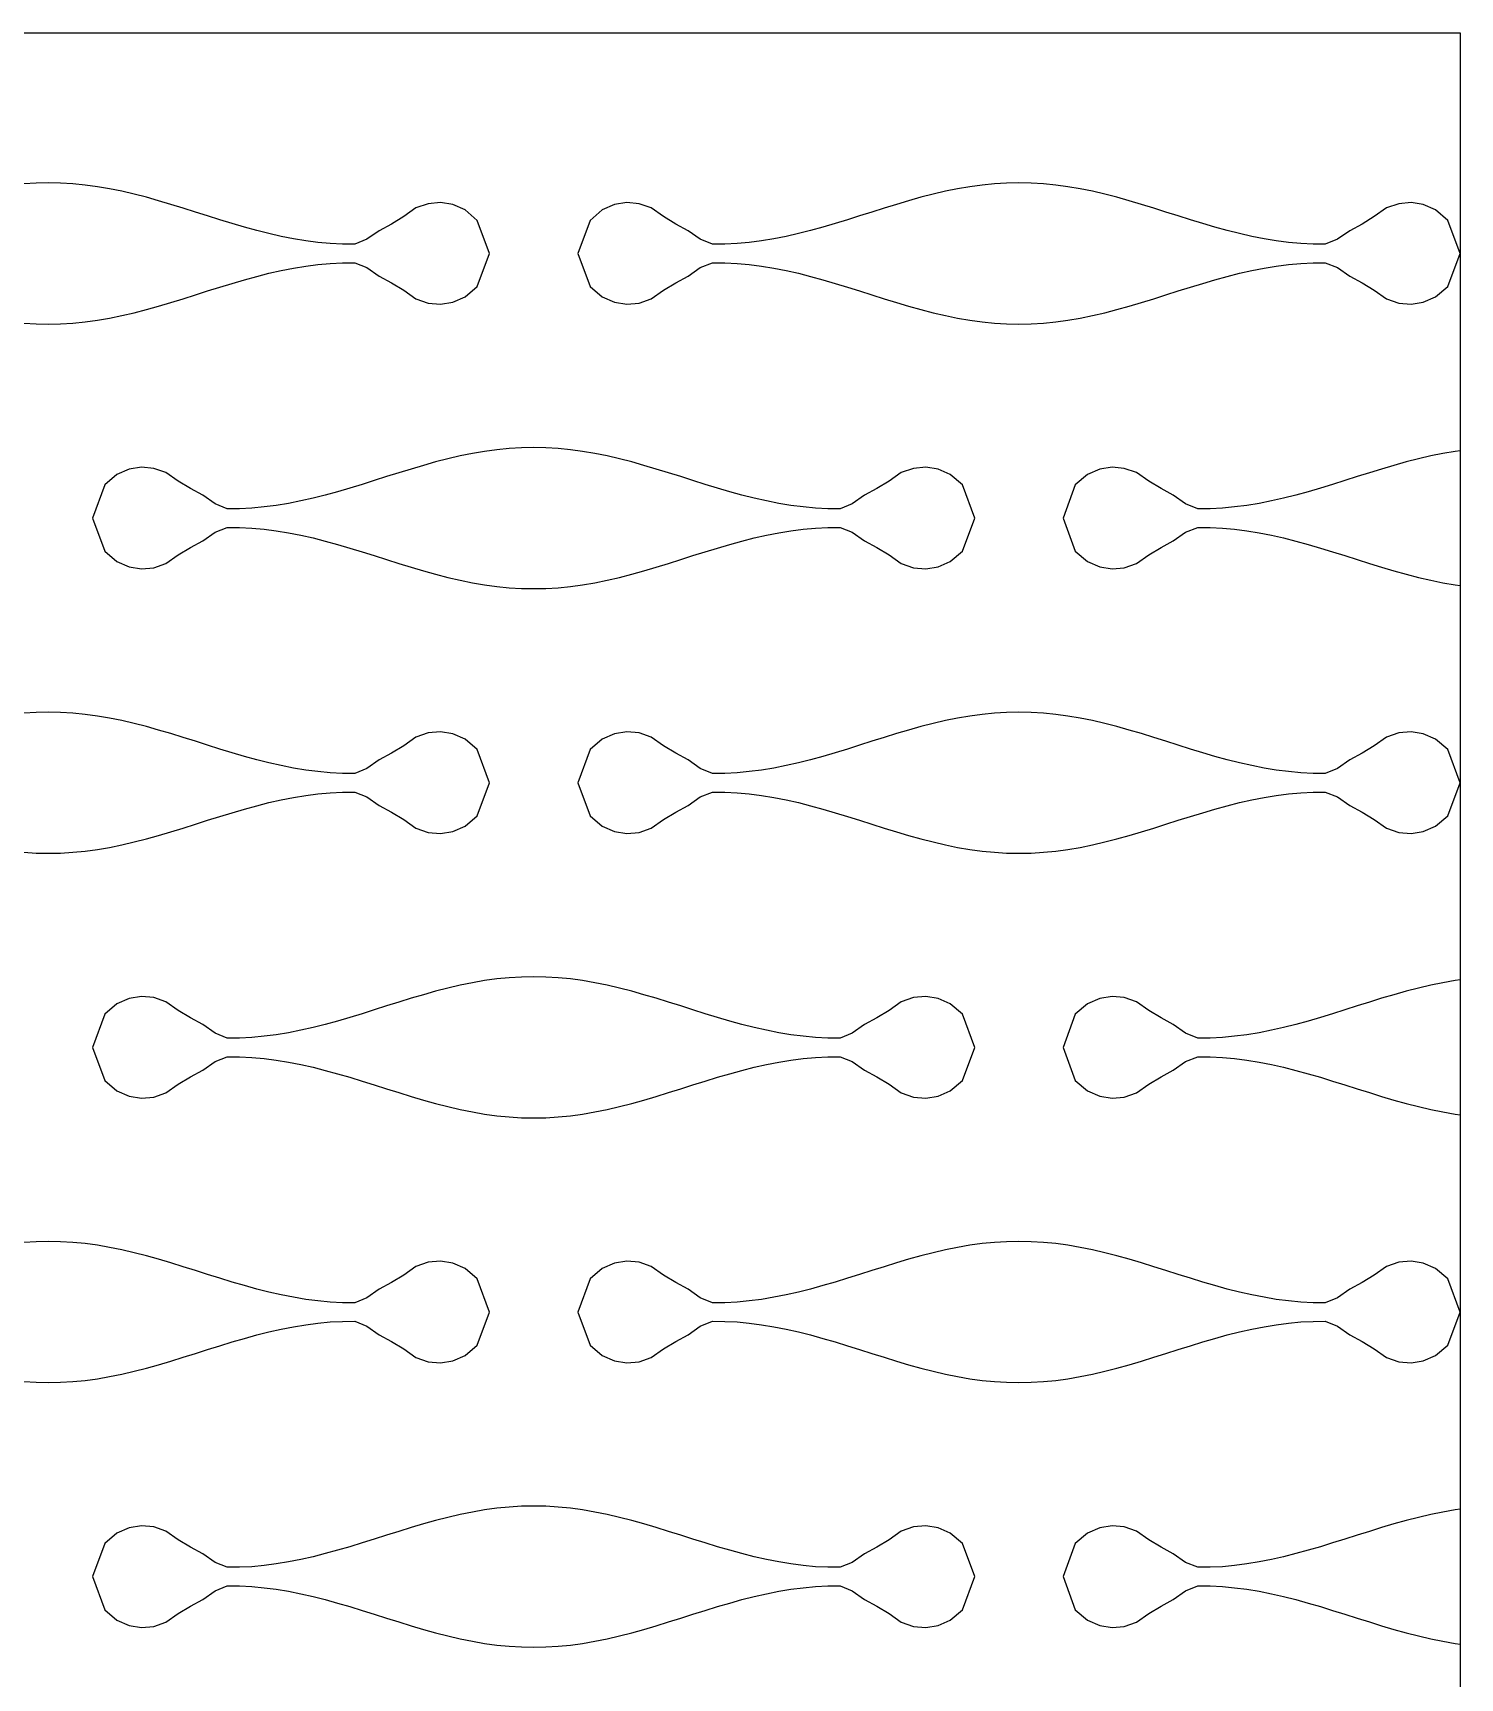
# Model space of a CAD drawing. Header units: millimetres. Extents: x 0 to 120, y 0 to 70.
# Drawn here: x 87.65 to 120, y 32.7 to 70 of the extents above; entities that cross this region are included whole.
import ezdxf

# ---------------------------------------------------------------- set-up
doc = ezdxf.new("R2010")
doc.units = ezdxf.units.MM
doc.layers.add('CUT', color=1, linetype='CONTINUOUS')

msp = doc.modelspace()

# ---------------------------------------------------------------- linework, layer by layer
at = {"layer": 'CUT'}
for points in [[(0, 70), (120, 70), (120, 0), (0, 0), (0, 70)], [(87.4444, 63.4222), (87.7222, 63.4056), (88, 63.4), (88.2778, 63.4056), (88.5556, 63.4222), (88.8333, 63.4496), (89.1111, 63.4874), (89.3889, 63.535), (89.6667, 63.5915), (89.9444, 63.6561), (90.2222, 63.7278), (90.5, 63.8053), (90.7778, 63.8876), (91.0556, 63.9731), (91.3333, 64.0606), (91.6111, 64.1487), (91.8889, 64.236), (92.1667, 64.321), (92.4444, 64.4024), (92.7222, 64.4789), (93, 64.5492), (93.2778, 64.6123), (93.5556, 64.6671), (93.8333, 64.7128), (94.1111, 64.7486), (94.3889, 64.7739), (94.6667, 64.7884), (94.9444, 64.7887), (95.2222, 64.6793), (95.5, 64.4839), (95.7778, 64.3329), (96.0556, 64.1639), (96.3333, 63.9694), (96.6111, 63.8726), (96.8889, 63.8487), (97.1667, 63.893), (97.4444, 64.0144), (97.7222, 64.2498), (98, 65), (98, 65), (97.7222, 65.7502), (97.4444, 65.9856), (97.1667, 66.107), (96.8889, 66.1513), (96.6111, 66.1274), (96.3333, 66.0306), (96.0556, 65.8361), (95.7778, 65.6671), (95.5, 65.5161), (95.2222, 65.3207), (94.9444, 65.2113), (94.6667, 65.2116), (94.3889, 65.2261), (94.1111, 65.2514), (93.8333, 65.2872), (93.5556, 65.3329), (93.2778, 65.3877), (93, 65.4508), (92.7222, 65.5211), (92.4444, 65.5976), (92.1667, 65.679), (91.8889, 65.764), (91.6111, 65.8513), (91.3333, 65.9394), (91.0556, 66.0269), (90.7778, 66.1124), (90.5, 66.1947), (90.2222, 66.2722), (89.9444, 66.3439), (89.6667, 66.4085), (89.3889, 66.465), (89.1111, 66.5126), (88.8333, 66.5504), (88.5556, 66.5778), (88.2778, 66.5944), (88, 66.6), (87.7222, 66.5944), (87.4444, 66.5778)], [(100, 65), (100.2778, 64.2498), (100.5556, 64.0144), (100.8333, 63.893), (101.1111, 63.8487), (101.3889, 63.8726), (101.6667, 63.9694), (101.9444, 64.1639), (102.2222, 64.3329), (102.5, 64.4839), (102.7778, 64.6793), (103.0556, 64.7887), (103.3333, 64.7884), (103.6111, 64.7739), (103.8889, 64.7486), (104.1667, 64.7128), (104.4444, 64.6671), (104.7222, 64.6123), (105, 64.5492), (105.2778, 64.4789), (105.5556, 64.4024), (105.8333, 64.321), (106.1111, 64.236), (106.3889, 64.1487), (106.6667, 64.0606), (106.9444, 63.9731), (107.2222, 63.8876), (107.5, 63.8053), (107.7778, 63.7278), (108.0556, 63.6561), (108.3333, 63.5915), (108.6111, 63.535), (108.8889, 63.4874), (109.1667, 63.4496), (109.4444, 63.4222), (109.7222, 63.4056), (110, 63.4), (110.2778, 63.4056), (110.5556, 63.4222), (110.8333, 63.4496), (111.1111, 63.4874), (111.3889, 63.535), (111.6667, 63.5915), (111.9444, 63.6561), (112.2222, 63.7278), (112.5, 63.8053), (112.7778, 63.8876), (113.0556, 63.9731), (113.3333, 64.0606), (113.6111, 64.1487), (113.8889, 64.236), (114.1667, 64.321), (114.4444, 64.4024), (114.7222, 64.4789), (115, 64.5492), (115.2778, 64.6123), (115.5556, 64.6671), (115.8333, 64.7128), (116.1111, 64.7486), (116.3889, 64.7739), (116.6667, 64.7884), (116.9444, 64.7887), (117.2222, 64.6793), (117.5, 64.4839), (117.7778, 64.3329), (118.0556, 64.1639), (118.3333, 63.9694), (118.6111, 63.8726), (118.8889, 63.8487), (119.1667, 63.893), (119.4444, 64.0144), (119.7222, 64.2498), (120, 65), (120, 65), (119.7222, 65.7502), (119.4444, 65.9856), (119.1667, 66.107), (118.8889, 66.1513), (118.6111, 66.1274), (118.3333, 66.0306), (118.0556, 65.8361), (117.7778, 65.6671), (117.5, 65.5161), (117.2222, 65.3207), (116.9444, 65.2113), (116.6667, 65.2116), (116.3889, 65.2261), (116.1111, 65.2514), (115.8333, 65.2872), (115.5556, 65.3329), (115.2778, 65.3877), (115, 65.4508), (114.7222, 65.5211), (114.4444, 65.5976), (114.1667, 65.679), (113.8889, 65.764), (113.6111, 65.8513), (113.3333, 65.9394), (113.0556, 66.0269), (112.7778, 66.1124), (112.5, 66.1947), (112.2222, 66.2722), (111.9444, 66.3439), (111.6667, 66.4085), (111.3889, 66.465), (111.1111, 66.5126), (110.8333, 66.5504), (110.5556, 66.5778), (110.2778, 66.5944), (110, 66.6), (109.7222, 66.5944), (109.4444, 66.5778), (109.1667, 66.5504), (108.8889, 66.5126), (108.6111, 66.465), (108.3333, 66.4085), (108.0556, 66.3439), (107.7778, 66.2722), (107.5, 66.1947), (107.2222, 66.1124), (106.9444, 66.0269), (106.6667, 65.9394), (106.3889, 65.8513), (106.1111, 65.764), (105.8333, 65.679), (105.5556, 65.5976), (105.2778, 65.5211), (105, 65.4508), (104.7222, 65.3877), (104.4444, 65.3329), (104.1667, 65.2872), (103.8889, 65.2514), (103.6111, 65.2261), (103.3333, 65.2116), (103.0556, 65.2113), (102.7778, 65.3207), (102.5, 65.5161), (102.2222, 65.6671), (101.9444, 65.8361), (101.6667, 66.0306), (101.3889, 66.1274), (101.1111, 66.1513), (100.8333, 66.107), (100.5556, 65.9856), (100.2778, 65.7502), (100, 65), (100, 65)], [(89, 59), (89.2778, 58.2498), (89.5556, 58.0144), (89.8333, 57.893), (90.1111, 57.8487), (90.3889, 57.8726), (90.6667, 57.9694), (90.9444, 58.1639), (91.2222, 58.3329), (91.5, 58.4839), (91.7778, 58.6793), (92.0556, 58.7887), (92.3333, 58.7884), (92.6111, 58.7739), (92.8889, 58.7486), (93.1667, 58.7128), (93.4444, 58.6671), (93.7222, 58.6123), (94, 58.5492), (94.2778, 58.4789), (94.5556, 58.4024), (94.8333, 58.321), (95.1111, 58.236), (95.3889, 58.1487), (95.6667, 58.0606), (95.9444, 57.9731), (96.2222, 57.8876), (96.5, 57.8053), (96.7778, 57.7278), (97.0556, 57.6561), (97.3333, 57.5915), (97.6111, 57.535), (97.8889, 57.4874), (98.1667, 57.4496), (98.4444, 57.4222), (98.7222, 57.4056), (99, 57.4), (99.2778, 57.4056), (99.5556, 57.4222), (99.8333, 57.4496), (100.1111, 57.4874), (100.3889, 57.535), (100.6667, 57.5915), (100.9444, 57.6561), (101.2222, 57.7278), (101.5, 57.8053), (101.7778, 57.8876), (102.0556, 57.9731), (102.3333, 58.0606), (102.6111, 58.1487), (102.8889, 58.236), (103.1667, 58.321), (103.4444, 58.4024), (103.7222, 58.4789), (104, 58.5492), (104.2778, 58.6123), (104.5556, 58.6671), (104.8333, 58.7128), (105.1111, 58.7486), (105.3889, 58.7739), (105.6667, 58.7884), (105.9444, 58.7887), (106.2222, 58.6793), (106.5, 58.4839), (106.7778, 58.3329), (107.0556, 58.1639), (107.3333, 57.9694), (107.6111, 57.8726), (107.8889, 57.8487), (108.1667, 57.893), (108.4444, 58.0144), (108.7222, 58.2498), (109, 59), (109, 59), (108.7222, 59.7502), (108.4444, 59.9856), (108.1667, 60.107), (107.8889, 60.1513), (107.6111, 60.1274), (107.3333, 60.0306), (107.0556, 59.8361), (106.7778, 59.6671), (106.5, 59.5161), (106.2222, 59.3207), (105.9444, 59.2113), (105.6667, 59.2116), (105.3889, 59.2261), (105.1111, 59.2514), (104.8333, 59.2872), (104.5556, 59.3329), (104.2778, 59.3877), (104, 59.4508), (103.7222, 59.5211), (103.4444, 59.5976), (103.1667, 59.679), (102.8889, 59.764), (102.6111, 59.8513), (102.3333, 59.9394), (102.0556, 60.0269), (101.7778, 60.1124), (101.5, 60.1947), (101.2222, 60.2722), (100.9444, 60.3439), (100.6667, 60.4085), (100.3889, 60.465), (100.1111, 60.5126), (99.8333, 60.5504), (99.5556, 60.5778), (99.2778, 60.5944), (99, 60.6), (98.7222, 60.5944), (98.4444, 60.5778), (98.1667, 60.5504), (97.8889, 60.5126), (97.6111, 60.465), (97.3333, 60.4085), (97.0556, 60.3439), (96.7778, 60.2722), (96.5, 60.1947), (96.2222, 60.1124), (95.9444, 60.0269), (95.6667, 59.9394), (95.3889, 59.8513), (95.1111, 59.764), (94.8333, 59.679), (94.5556, 59.5976), (94.2778, 59.5211), (94, 59.4508), (93.7222, 59.3877), (93.4444, 59.3329), (93.1667, 59.2872), (92.8889, 59.2514), (92.6111, 59.2261), (92.3333, 59.2116), (92.0556, 59.2113), (91.7778, 59.3207), (91.5, 59.5161), (91.2222, 59.6671), (90.9444, 59.8361), (90.6667, 60.0306), (90.3889, 60.1274), (90.1111, 60.1513), (89.8333, 60.107), (89.5556, 59.9856), (89.2778, 59.7502), (89, 59), (89, 59)], [(120, 60.5277), (119.8889, 60.5126), (119.6111, 60.465), (119.3333, 60.4085), (119.0556, 60.3439), (118.7778, 60.2722), (118.5, 60.1947), (118.2222, 60.1124), (117.9444, 60.0269), (117.6667, 59.9394), (117.3889, 59.8513), (117.1111, 59.764), (116.8333, 59.679), (116.5556, 59.5976), (116.2778, 59.5211), (116, 59.4508), (115.7222, 59.3877), (115.4444, 59.3329), (115.1667, 59.2872), (114.8889, 59.2514), (114.6111, 59.2261), (114.3333, 59.2116), (114.0556, 59.2113), (113.7778, 59.3207), (113.5, 59.5161), (113.2222, 59.6671), (112.9444, 59.8361), (112.6667, 60.0306), (112.3889, 60.1274), (112.1111, 60.1513), (111.8333, 60.107), (111.5556, 59.9856), (111.2778, 59.7502), (111, 59), (111, 59)], [(111, 59), (111.2778, 58.2498), (111.5556, 58.0144), (111.8333, 57.893), (112.1111, 57.8487), (112.3889, 57.8726), (112.6667, 57.9694), (112.9444, 58.1639), (113.2222, 58.3329), (113.5, 58.4839), (113.7778, 58.6793), (114.0556, 58.7887), (114.3333, 58.7884), (114.6111, 58.7739), (114.8889, 58.7486), (115.1667, 58.7128), (115.4444, 58.6671), (115.7222, 58.6123), (116, 58.5492), (116.2778, 58.4789), (116.5556, 58.4024), (116.8333, 58.321), (117.1111, 58.236), (117.3889, 58.1487), (117.6667, 58.0606), (117.9444, 57.9731), (118.2222, 57.8876), (118.5, 57.8053), (118.7778, 57.7278), (119.0556, 57.6561), (119.3333, 57.5915), (119.6111, 57.535), (119.8889, 57.4874), (120, 57.4723)], [(87.4444, 51.4222), (87.7222, 51.4056), (88, 51.4), (88.2778, 51.4056), (88.5556, 51.4222), (88.8333, 51.4496), (89.1111, 51.4874), (89.3889, 51.535), (89.6667, 51.5915), (89.9444, 51.6561), (90.2222, 51.7278), (90.5, 51.8053), (90.7778, 51.8876), (91.0556, 51.9731), (91.3333, 52.0606), (91.6111, 52.1487), (91.8889, 52.236), (92.1667, 52.321), (92.4444, 52.4024), (92.7222, 52.4789), (93, 52.5492), (93.2778, 52.6123), (93.5556, 52.6671), (93.8333, 52.7128), (94.1111, 52.7486), (94.3889, 52.7739), (94.6667, 52.7884), (94.9444, 52.7887), (95.2222, 52.6793), (95.5, 52.4839), (95.7778, 52.3329), (96.0556, 52.1639), (96.3333, 51.9694), (96.6111, 51.8726), (96.8889, 51.8487), (97.1667, 51.893), (97.4444, 52.0144), (97.7222, 52.2498), (98, 53), (98, 53), (97.7222, 53.7502), (97.4444, 53.9856), (97.1667, 54.107), (96.8889, 54.1513), (96.6111, 54.1274), (96.3333, 54.0306), (96.0556, 53.8361), (95.7778, 53.6671), (95.5, 53.5161), (95.2222, 53.3207), (94.9444, 53.2113), (94.6667, 53.2116), (94.3889, 53.2261), (94.1111, 53.2514), (93.8333, 53.2872), (93.5556, 53.3329), (93.2778, 53.3877), (93, 53.4508), (92.7222, 53.5211), (92.4444, 53.5976), (92.1667, 53.679), (91.8889, 53.764), (91.6111, 53.8513), (91.3333, 53.9394), (91.0556, 54.0269), (90.7778, 54.1124), (90.5, 54.1947), (90.2222, 54.2722), (89.9444, 54.3439), (89.6667, 54.4085), (89.3889, 54.465), (89.1111, 54.5126), (88.8333, 54.5504), (88.5556, 54.5778), (88.2778, 54.5944), (88, 54.6), (87.7222, 54.5944), (87.4444, 54.5778)], [(100, 53), (100.2778, 52.2498), (100.5556, 52.0144), (100.8333, 51.893), (101.1111, 51.8487), (101.3889, 51.8726), (101.6667, 51.9694), (101.9444, 52.1639), (102.2222, 52.3329), (102.5, 52.4839), (102.7778, 52.6793), (103.0556, 52.7887), (103.3333, 52.7884), (103.6111, 52.7739), (103.8889, 52.7486), (104.1667, 52.7128), (104.4444, 52.6671), (104.7222, 52.6123), (105, 52.5492), (105.2778, 52.4789), (105.5556, 52.4024), (105.8333, 52.321), (106.1111, 52.236), (106.3889, 52.1487), (106.6667, 52.0606), (106.9444, 51.9731), (107.2222, 51.8876), (107.5, 51.8053), (107.7778, 51.7278), (108.0556, 51.6561), (108.3333, 51.5915), (108.6111, 51.535), (108.8889, 51.4874), (109.1667, 51.4496), (109.4444, 51.4222), (109.7222, 51.4056), (110, 51.4), (110.2778, 51.4056), (110.5556, 51.4222), (110.8333, 51.4496), (111.1111, 51.4874), (111.3889, 51.535), (111.6667, 51.5915), (111.9444, 51.6561), (112.2222, 51.7278), (112.5, 51.8053), (112.7778, 51.8876), (113.0556, 51.9731), (113.3333, 52.0606), (113.6111, 52.1487), (113.8889, 52.236), (114.1667, 52.321), (114.4444, 52.4024), (114.7222, 52.4789), (115, 52.5492), (115.2778, 52.6123), (115.5556, 52.6671), (115.8333, 52.7128), (116.1111, 52.7486), (116.3889, 52.7739), (116.6667, 52.7884), (116.9444, 52.7887), (117.2222, 52.6793), (117.5, 52.4839), (117.7778, 52.3329), (118.0556, 52.1639), (118.3333, 51.9694), (118.6111, 51.8726), (118.8889, 51.8487), (119.1667, 51.893), (119.4444, 52.0144), (119.7222, 52.2498), (120, 53), (120, 53), (119.7222, 53.7502), (119.4444, 53.9856), (119.1667, 54.107), (118.8889, 54.1513), (118.6111, 54.1274), (118.3333, 54.0306), (118.0556, 53.8361), (117.7778, 53.6671), (117.5, 53.5161), (117.2222, 53.3207), (116.9444, 53.2113), (116.6667, 53.2116), (116.3889, 53.2261), (116.1111, 53.2514), (115.8333, 53.2872), (115.5556, 53.3329), (115.2778, 53.3877), (115, 53.4508), (114.7222, 53.5211), (114.4444, 53.5976), (114.1667, 53.679), (113.8889, 53.764), (113.6111, 53.8513), (113.3333, 53.9394), (113.0556, 54.0269), (112.7778, 54.1124), (112.5, 54.1947), (112.2222, 54.2722), (111.9444, 54.3439), (111.6667, 54.4085), (111.3889, 54.465), (111.1111, 54.5126), (110.8333, 54.5504), (110.5556, 54.5778), (110.2778, 54.5944), (110, 54.6), (109.7222, 54.5944), (109.4444, 54.5778), (109.1667, 54.5504), (108.8889, 54.5126), (108.6111, 54.465), (108.3333, 54.4085), (108.0556, 54.3439), (107.7778, 54.2722), (107.5, 54.1947), (107.2222, 54.1124), (106.9444, 54.0269), (106.6667, 53.9394), (106.3889, 53.8513), (106.1111, 53.764), (105.8333, 53.679), (105.5556, 53.5976), (105.2778, 53.5211), (105, 53.4508), (104.7222, 53.3877), (104.4444, 53.3329), (104.1667, 53.2872), (103.8889, 53.2514), (103.6111, 53.2261), (103.3333, 53.2116), (103.0556, 53.2113), (102.7778, 53.3207), (102.5, 53.5161), (102.2222, 53.6671), (101.9444, 53.8361), (101.6667, 54.0306), (101.3889, 54.1274), (101.1111, 54.1513), (100.8333, 54.107), (100.5556, 53.9856), (100.2778, 53.7502), (100, 53), (100, 53)], [(89, 47), (89.2778, 46.2498), (89.5556, 46.0144), (89.8333, 45.893), (90.1111, 45.8487), (90.3889, 45.8726), (90.6667, 45.9694), (90.9444, 46.1639), (91.2222, 46.3329), (91.5, 46.4839), (91.7778, 46.6793), (92.0556, 46.7887), (92.3333, 46.7884), (92.6111, 46.7739), (92.8889, 46.7486), (93.1667, 46.7128), (93.4444, 46.6671), (93.7222, 46.6123), (94, 46.5492), (94.2778, 46.4789), (94.5556, 46.4024), (94.8333, 46.321), (95.1111, 46.236), (95.3889, 46.1487), (95.6667, 46.0606), (95.9444, 45.9731), (96.2222, 45.8876), (96.5, 45.8053), (96.7778, 45.7278), (97.0556, 45.6561), (97.3333, 45.5915), (97.6111, 45.535), (97.8889, 45.4874), (98.1667, 45.4496), (98.4444, 45.4222), (98.7222, 45.4056), (99, 45.4), (99.2778, 45.4056), (99.5556, 45.4222), (99.8333, 45.4496), (100.1111, 45.4874), (100.3889, 45.535), (100.6667, 45.5915), (100.9444, 45.6561), (101.2222, 45.7278), (101.5, 45.8053), (101.7778, 45.8876), (102.0556, 45.9731), (102.3333, 46.0606), (102.6111, 46.1487), (102.8889, 46.236), (103.1667, 46.321), (103.4444, 46.4024), (103.7222, 46.4789), (104, 46.5492), (104.2778, 46.6123), (104.5556, 46.6671), (104.8333, 46.7128), (105.1111, 46.7486), (105.3889, 46.7739), (105.6667, 46.7884), (105.9444, 46.7887), (106.2222, 46.6793), (106.5, 46.4839), (106.7778, 46.3329), (107.0556, 46.1639), (107.3333, 45.9694), (107.6111, 45.8726), (107.8889, 45.8487), (108.1667, 45.893), (108.4444, 46.0144), (108.7222, 46.2498), (109, 47), (109, 47), (108.7222, 47.7502), (108.4444, 47.9856), (108.1667, 48.107), (107.8889, 48.1513), (107.6111, 48.1274), (107.3333, 48.0306), (107.0556, 47.8361), (106.7778, 47.6671), (106.5, 47.5161), (106.2222, 47.3207), (105.9444, 47.2113), (105.6667, 47.2116), (105.3889, 47.2261), (105.1111, 47.2514), (104.8333, 47.2872), (104.5556, 47.3329), (104.2778, 47.3877), (104, 47.4508), (103.7222, 47.5211), (103.4444, 47.5976), (103.1667, 47.679), (102.8889, 47.764), (102.6111, 47.8513), (102.3333, 47.9394), (102.0556, 48.0269), (101.7778, 48.1124), (101.5, 48.1947), (101.2222, 48.2722), (100.9444, 48.3439), (100.6667, 48.4085), (100.3889, 48.465), (100.1111, 48.5126), (99.8333, 48.5504), (99.5556, 48.5778), (99.2778, 48.5944), (99, 48.6), (98.7222, 48.5944), (98.4444, 48.5778), (98.1667, 48.5504), (97.8889, 48.5126), (97.6111, 48.465), (97.3333, 48.4085), (97.0556, 48.3439), (96.7778, 48.2722), (96.5, 48.1947), (96.2222, 48.1124), (95.9444, 48.0269), (95.6667, 47.9394), (95.3889, 47.8513), (95.1111, 47.764), (94.8333, 47.679), (94.5556, 47.5976), (94.2778, 47.5211), (94, 47.4508), (93.7222, 47.3877), (93.4444, 47.3329), (93.1667, 47.2872), (92.8889, 47.2514), (92.6111, 47.2261), (92.3333, 47.2116), (92.0556, 47.2113), (91.7778, 47.3207), (91.5, 47.5161), (91.2222, 47.6671), (90.9444, 47.8361), (90.6667, 48.0306), (90.3889, 48.1274), (90.1111, 48.1513), (89.8333, 48.107), (89.5556, 47.9856), (89.2778, 47.7502), (89, 47), (89, 47)], [(120, 48.5277), (119.8889, 48.5126), (119.6111, 48.465), (119.3333, 48.4085), (119.0556, 48.3439), (118.7778, 48.2722), (118.5, 48.1947), (118.2222, 48.1124), (117.9444, 48.0269), (117.6667, 47.9394), (117.3889, 47.8513), (117.1111, 47.764), (116.8333, 47.679), (116.5556, 47.5976), (116.2778, 47.5211), (116, 47.4508), (115.7222, 47.3877), (115.4444, 47.3329), (115.1667, 47.2872), (114.8889, 47.2514), (114.6111, 47.2261), (114.3333, 47.2116), (114.0556, 47.2113), (113.7778, 47.3207), (113.5, 47.5161), (113.2222, 47.6671), (112.9444, 47.8361), (112.6667, 48.0306), (112.3889, 48.1274), (112.1111, 48.1513), (111.8333, 48.107), (111.5556, 47.9856), (111.2778, 47.7502), (111, 47), (111, 47)], [(111, 47), (111.2778, 46.2498), (111.5556, 46.0144), (111.8333, 45.893), (112.1111, 45.8487), (112.3889, 45.8726), (112.6667, 45.9694), (112.9444, 46.1639), (113.2222, 46.3329), (113.5, 46.4839), (113.7778, 46.6793), (114.0556, 46.7887), (114.3333, 46.7884), (114.6111, 46.7739), (114.8889, 46.7486), (115.1667, 46.7128), (115.4444, 46.6671), (115.7222, 46.6123), (116, 46.5492), (116.2778, 46.4789), (116.5556, 46.4024), (116.8333, 46.321), (117.1111, 46.236), (117.3889, 46.1487), (117.6667, 46.0606), (117.9444, 45.9731), (118.2222, 45.8876), (118.5, 45.8053), (118.7778, 45.7278), (119.0556, 45.6561), (119.3333, 45.5915), (119.6111, 45.535), (119.8889, 45.4874), (120, 45.4723)], [(87.4444, 39.4222), (87.7222, 39.4056), (88, 39.4), (88.2778, 39.4056), (88.5556, 39.4222), (88.8333, 39.4496), (89.1111, 39.4874), (89.3889, 39.535), (89.6667, 39.5915), (89.9444, 39.6561), (90.2222, 39.7278), (90.5, 39.8053), (90.7778, 39.8876), (91.0556, 39.9731), (91.3333, 40.0606), (91.6111, 40.1487), (91.8889, 40.236), (92.1667, 40.321), (92.4444, 40.4024), (92.7222, 40.4789), (93, 40.5492), (93.2778, 40.6123), (93.5556, 40.6671), (93.8333, 40.7128), (94.1111, 40.7486), (94.3889, 40.7739), (94.6667, 40.7884), (94.9444, 40.7887), (95.2222, 40.6793), (95.5, 40.4839), (95.7778, 40.3329), (96.0556, 40.1639), (96.3333, 39.9694), (96.6111, 39.8726), (96.8889, 39.8487), (97.1667, 39.893), (97.4444, 40.0144), (97.7222, 40.2498), (98, 41), (98, 41), (97.7222, 41.7502), (97.4444, 41.9856), (97.1667, 42.107), (96.8889, 42.1513), (96.6111, 42.1274), (96.3333, 42.0306), (96.0556, 41.8361), (95.7778, 41.6671), (95.5, 41.5161), (95.2222, 41.3207), (94.9444, 41.2113), (94.6667, 41.2116), (94.3889, 41.2261), (94.1111, 41.2514), (93.8333, 41.2872), (93.5556, 41.3329), (93.2778, 41.3877), (93, 41.4508), (92.7222, 41.5211), (92.4444, 41.5976), (92.1667, 41.679), (91.8889, 41.764), (91.6111, 41.8513), (91.3333, 41.9394), (91.0556, 42.0269), (90.7778, 42.1124), (90.5, 42.1947), (90.2222, 42.2722), (89.9444, 42.3439), (89.6667, 42.4085), (89.3889, 42.465), (89.1111, 42.5126), (88.8333, 42.5504), (88.5556, 42.5778), (88.2778, 42.5944), (88, 42.6), (87.7222, 42.5944), (87.4444, 42.5778)], [(100, 41), (100.2778, 40.2498), (100.5556, 40.0144), (100.8333, 39.893), (101.1111, 39.8487), (101.3889, 39.8726), (101.6667, 39.9694), (101.9444, 40.1639), (102.2222, 40.3329), (102.5, 40.4839), (102.7778, 40.6793), (103.0556, 40.7887), (103.3333, 40.7884), (103.6111, 40.7739), (103.8889, 40.7486), (104.1667, 40.7128), (104.4444, 40.6671), (104.7222, 40.6123), (105, 40.5492), (105.2778, 40.4789), (105.5556, 40.4024), (105.8333, 40.321), (106.1111, 40.236), (106.3889, 40.1487), (106.6667, 40.0606), (106.9444, 39.9731), (107.2222, 39.8876), (107.5, 39.8053), (107.7778, 39.7278), (108.0556, 39.6561), (108.3333, 39.5915), (108.6111, 39.535), (108.8889, 39.4874), (109.1667, 39.4496), (109.4444, 39.4222), (109.7222, 39.4056), (110, 39.4), (110.2778, 39.4056), (110.5556, 39.4222), (110.8333, 39.4496), (111.1111, 39.4874), (111.3889, 39.535), (111.6667, 39.5915), (111.9444, 39.6561), (112.2222, 39.7278), (112.5, 39.8053), (112.7778, 39.8876), (113.0556, 39.9731), (113.3333, 40.0606), (113.6111, 40.1487), (113.8889, 40.236), (114.1667, 40.321), (114.4444, 40.4024), (114.7222, 40.4789), (115, 40.5492), (115.2778, 40.6123), (115.5556, 40.6671), (115.8333, 40.7128), (116.1111, 40.7486), (116.3889, 40.7739), (116.6667, 40.7884), (116.9444, 40.7887), (117.2222, 40.6793), (117.5, 40.4839), (117.7778, 40.3329), (118.0556, 40.1639), (118.3333, 39.9694), (118.6111, 39.8726), (118.8889, 39.8487), (119.1667, 39.893), (119.4444, 40.0144), (119.7222, 40.2498), (120, 41), (120, 41), (119.7222, 41.7502), (119.4444, 41.9856), (119.1667, 42.107), (118.8889, 42.1513), (118.6111, 42.1274), (118.3333, 42.0306), (118.0556, 41.8361), (117.7778, 41.6671), (117.5, 41.5161), (117.2222, 41.3207), (116.9444, 41.2113), (116.6667, 41.2116), (116.3889, 41.2261), (116.1111, 41.2514), (115.8333, 41.2872), (115.5556, 41.3329), (115.2778, 41.3877), (115, 41.4508), (114.7222, 41.5211), (114.4444, 41.5976), (114.1667, 41.679), (113.8889, 41.764), (113.6111, 41.8513), (113.3333, 41.9394), (113.0556, 42.0269), (112.7778, 42.1124), (112.5, 42.1947), (112.2222, 42.2722), (111.9444, 42.3439), (111.6667, 42.4085), (111.3889, 42.465), (111.1111, 42.5126), (110.8333, 42.5504), (110.5556, 42.5778), (110.2778, 42.5944), (110, 42.6), (109.7222, 42.5944), (109.4444, 42.5778), (109.1667, 42.5504), (108.8889, 42.5126), (108.6111, 42.465), (108.3333, 42.4085), (108.0556, 42.3439), (107.7778, 42.2722), (107.5, 42.1947), (107.2222, 42.1124), (106.9444, 42.0269), (106.6667, 41.9394), (106.3889, 41.8513), (106.1111, 41.764), (105.8333, 41.679), (105.5556, 41.5976), (105.2778, 41.5211), (105, 41.4508), (104.7222, 41.3877), (104.4444, 41.3329), (104.1667, 41.2872), (103.8889, 41.2514), (103.6111, 41.2261), (103.3333, 41.2116), (103.0556, 41.2113), (102.7778, 41.3207), (102.5, 41.5161), (102.2222, 41.6671), (101.9444, 41.8361), (101.6667, 42.0306), (101.3889, 42.1274), (101.1111, 42.1513), (100.8333, 42.107), (100.5556, 41.9856), (100.2778, 41.7502), (100, 41), (100, 41)], [(89, 35), (89.2778, 34.2498), (89.5556, 34.0144), (89.8333, 33.893), (90.1111, 33.8487), (90.3889, 33.8726), (90.6667, 33.9694), (90.9444, 34.1639), (91.2222, 34.3329), (91.5, 34.4839), (91.7778, 34.6793), (92.0556, 34.7887), (92.3333, 34.7884), (92.6111, 34.7739), (92.8889, 34.7486), (93.1667, 34.7128), (93.4444, 34.6671), (93.7222, 34.6123), (94, 34.5492), (94.2778, 34.4789), (94.5556, 34.4024), (94.8333, 34.321), (95.1111, 34.236), (95.3889, 34.1487), (95.6667, 34.0606), (95.9444, 33.9731), (96.2222, 33.8876), (96.5, 33.8053), (96.7778, 33.7278), (97.0556, 33.6561), (97.3333, 33.5915), (97.6111, 33.535), (97.8889, 33.4874), (98.1667, 33.4496), (98.4444, 33.4222), (98.7222, 33.4056), (99, 33.4), (99.2778, 33.4056), (99.5556, 33.4222), (99.8333, 33.4496), (100.1111, 33.4874), (100.3889, 33.535), (100.6667, 33.5915), (100.9444, 33.6561), (101.2222, 33.7278), (101.5, 33.8053), (101.7778, 33.8876), (102.0556, 33.9731), (102.3333, 34.0606), (102.6111, 34.1487), (102.8889, 34.236), (103.1667, 34.321), (103.4444, 34.4024), (103.7222, 34.4789), (104, 34.5492), (104.2778, 34.6123), (104.5556, 34.6671), (104.8333, 34.7128), (105.1111, 34.7486), (105.3889, 34.7739), (105.6667, 34.7884), (105.9444, 34.7887), (106.2222, 34.6793), (106.5, 34.4839), (106.7778, 34.3329), (107.0556, 34.1639), (107.3333, 33.9694), (107.6111, 33.8726), (107.8889, 33.8487), (108.1667, 33.893), (108.4444, 34.0144), (108.7222, 34.2498), (109, 35), (109, 35), (108.7222, 35.7502), (108.4444, 35.9856), (108.1667, 36.107), (107.8889, 36.1513), (107.6111, 36.1274), (107.3333, 36.0306), (107.0556, 35.8361), (106.7778, 35.6671), (106.5, 35.5161), (106.2222, 35.3207), (105.9444, 35.2113), (105.6667, 35.2116), (105.3889, 35.2261), (105.1111, 35.2514), (104.8333, 35.2872), (104.5556, 35.3329), (104.2778, 35.3877), (104, 35.4508), (103.7222, 35.5211), (103.4444, 35.5976), (103.1667, 35.679), (102.8889, 35.764), (102.6111, 35.8513), (102.3333, 35.9394), (102.0556, 36.0269), (101.7778, 36.1124), (101.5, 36.1947), (101.2222, 36.2722), (100.9444, 36.3439), (100.6667, 36.4085), (100.3889, 36.465), (100.1111, 36.5126), (99.8333, 36.5504), (99.5556, 36.5778), (99.2778, 36.5944), (99, 36.6), (98.7222, 36.5944), (98.4444, 36.5778), (98.1667, 36.5504), (97.8889, 36.5126), (97.6111, 36.465), (97.3333, 36.4085), (97.0556, 36.3439), (96.7778, 36.2722), (96.5, 36.1947), (96.2222, 36.1124), (95.9444, 36.0269), (95.6667, 35.9394), (95.3889, 35.8513), (95.1111, 35.764), (94.8333, 35.679), (94.5556, 35.5976), (94.2778, 35.5211), (94, 35.4508), (93.7222, 35.3877), (93.4444, 35.3329), (93.1667, 35.2872), (92.8889, 35.2514), (92.6111, 35.2261), (92.3333, 35.2116), (92.0556, 35.2113), (91.7778, 35.3207), (91.5, 35.5161), (91.2222, 35.6671), (90.9444, 35.8361), (90.6667, 36.0306), (90.3889, 36.1274), (90.1111, 36.1513), (89.8333, 36.107), (89.5556, 35.9856), (89.2778, 35.7502), (89, 35), (89, 35)], [(120, 36.5277), (119.8889, 36.5126), (119.6111, 36.465), (119.3333, 36.4085), (119.0556, 36.3439), (118.7778, 36.2722), (118.5, 36.1947), (118.2222, 36.1124), (117.9444, 36.0269), (117.6667, 35.9394), (117.3889, 35.8513), (117.1111, 35.764), (116.8333, 35.679), (116.5556, 35.5976), (116.2778, 35.5211), (116, 35.4508), (115.7222, 35.3877), (115.4444, 35.3329), (115.1667, 35.2872), (114.8889, 35.2514), (114.6111, 35.2261), (114.3333, 35.2116), (114.0556, 35.2113), (113.7778, 35.3207), (113.5, 35.5161), (113.2222, 35.6671), (112.9444, 35.8361), (112.6667, 36.0306), (112.3889, 36.1274), (112.1111, 36.1513), (111.8333, 36.107), (111.5556, 35.9856), (111.2778, 35.7502), (111, 35), (111, 35)], [(111, 35), (111.2778, 34.2498), (111.5556, 34.0144), (111.8333, 33.893), (112.1111, 33.8487), (112.3889, 33.8726), (112.6667, 33.9694), (112.9444, 34.1639), (113.2222, 34.3329), (113.5, 34.4839), (113.7778, 34.6793), (114.0556, 34.7887), (114.3333, 34.7884), (114.6111, 34.7739), (114.8889, 34.7486), (115.1667, 34.7128), (115.4444, 34.6671), (115.7222, 34.6123), (116, 34.5492), (116.2778, 34.4789), (116.5556, 34.4024), (116.8333, 34.321), (117.1111, 34.236), (117.3889, 34.1487), (117.6667, 34.0606), (117.9444, 33.9731), (118.2222, 33.8876), (118.5, 33.8053), (118.7778, 33.7278), (119.0556, 33.6561), (119.3333, 33.5915), (119.6111, 33.535), (119.8889, 33.4874), (120, 33.4723)]]:
    msp.add_lwpolyline(points, dxfattribs=at)

doc.saveas('drawing.dxf')
